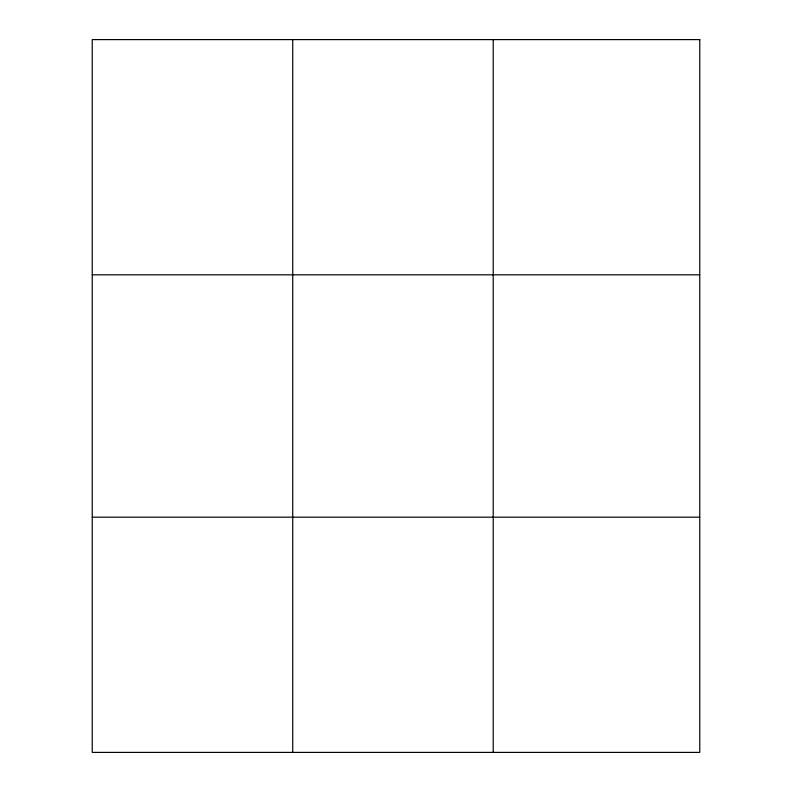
<?xml version="1.0" encoding="UTF-8"?>
<svg xmlns="http://www.w3.org/2000/svg" width="792" height="792" viewBox="0 0 792 792"><rect width="100%" height="100%" fill="white"/><g stroke="black" fill="none" stroke-linecap="round" stroke-linejoin="round"><path stroke-width="1.19" d="M292.723 39.6L292.723 752.4M493.208 39.6L493.208 752.4M92.238 274.824L699.762 274.824M92.238 517.176L699.762 517.176M699.762 39.6L699.762 752.4L92.238 752.4L92.238 39.6L699.762 39.6"/></g></svg>
